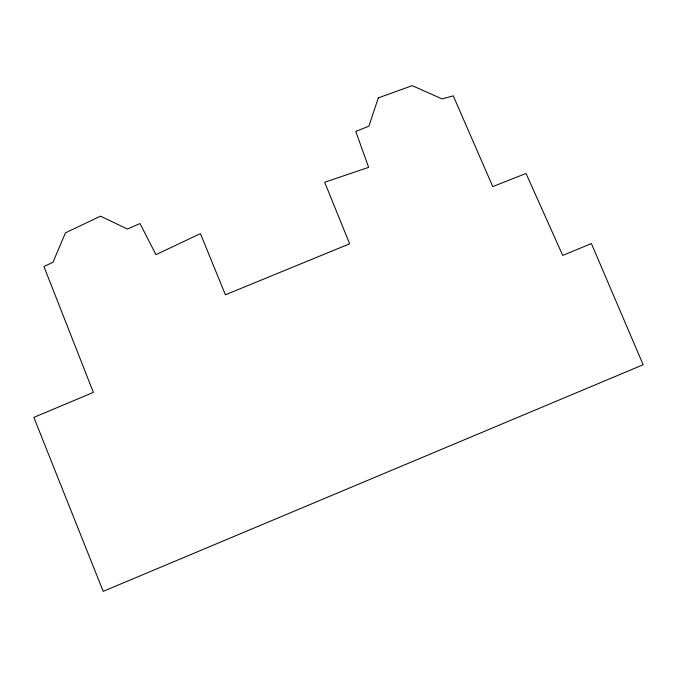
<?xml version="1.0" encoding="UTF-8"?>
<svg xmlns="http://www.w3.org/2000/svg" width="677" height="677" viewBox="0 0 677 677"><rect width="100%" height="100%" fill="white"/><g stroke="black" fill="none" stroke-linecap="round" stroke-linejoin="round"><path stroke-width="1.02" d="M378.325 97.894L368.889 126.184L355.772 131.414L368.643 167.346L324.672 182.257L349.654 243.813L225.399 294.791L200.417 233.616L155.938 254.645L140.012 223.554L127.403 229.029L100.509 216.158L65.457 232.854L52.967 262.295L43.92 266.493L93.375 392.406L33.85 417.387L103.183 591.343L643.15 364.751L591.402 243.559L562.731 255.415L526.029 173.464L492.771 186.59L453.26 95.855L442.047 98.91L412.225 85.657L378.325 97.894"/></g></svg>
